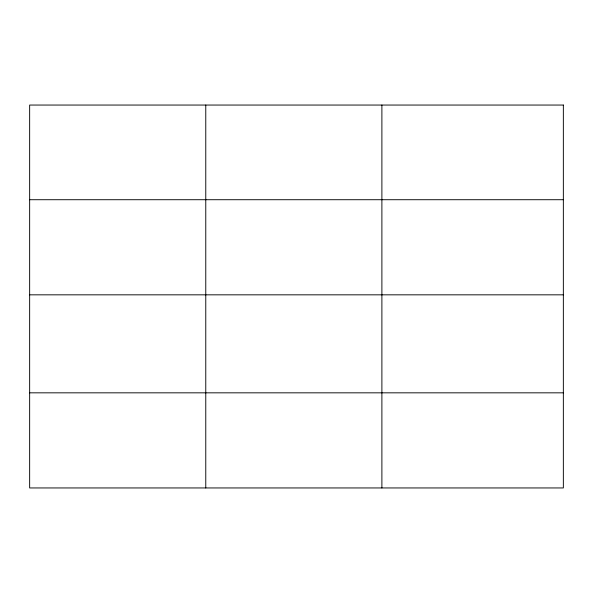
<?xml version="1.0" encoding="UTF-8"?>
<svg xmlns="http://www.w3.org/2000/svg" width="593" height="593" viewBox="0 0 593 593"><rect width="100%" height="100%" fill="white"/><g stroke="black" fill="none" stroke-linecap="round" stroke-linejoin="round"><path stroke-width="0.89" d="M29.65 199.715L563.35 199.715M29.65 294.832L563.35 294.832M29.65 392.833L563.35 392.833M381.892 105.05L381.892 487.95M205.771 105.05L205.771 487.95M563.35 105.05L29.65 105.05L29.65 487.95L563.35 487.95L563.35 105.05"/></g></svg>
